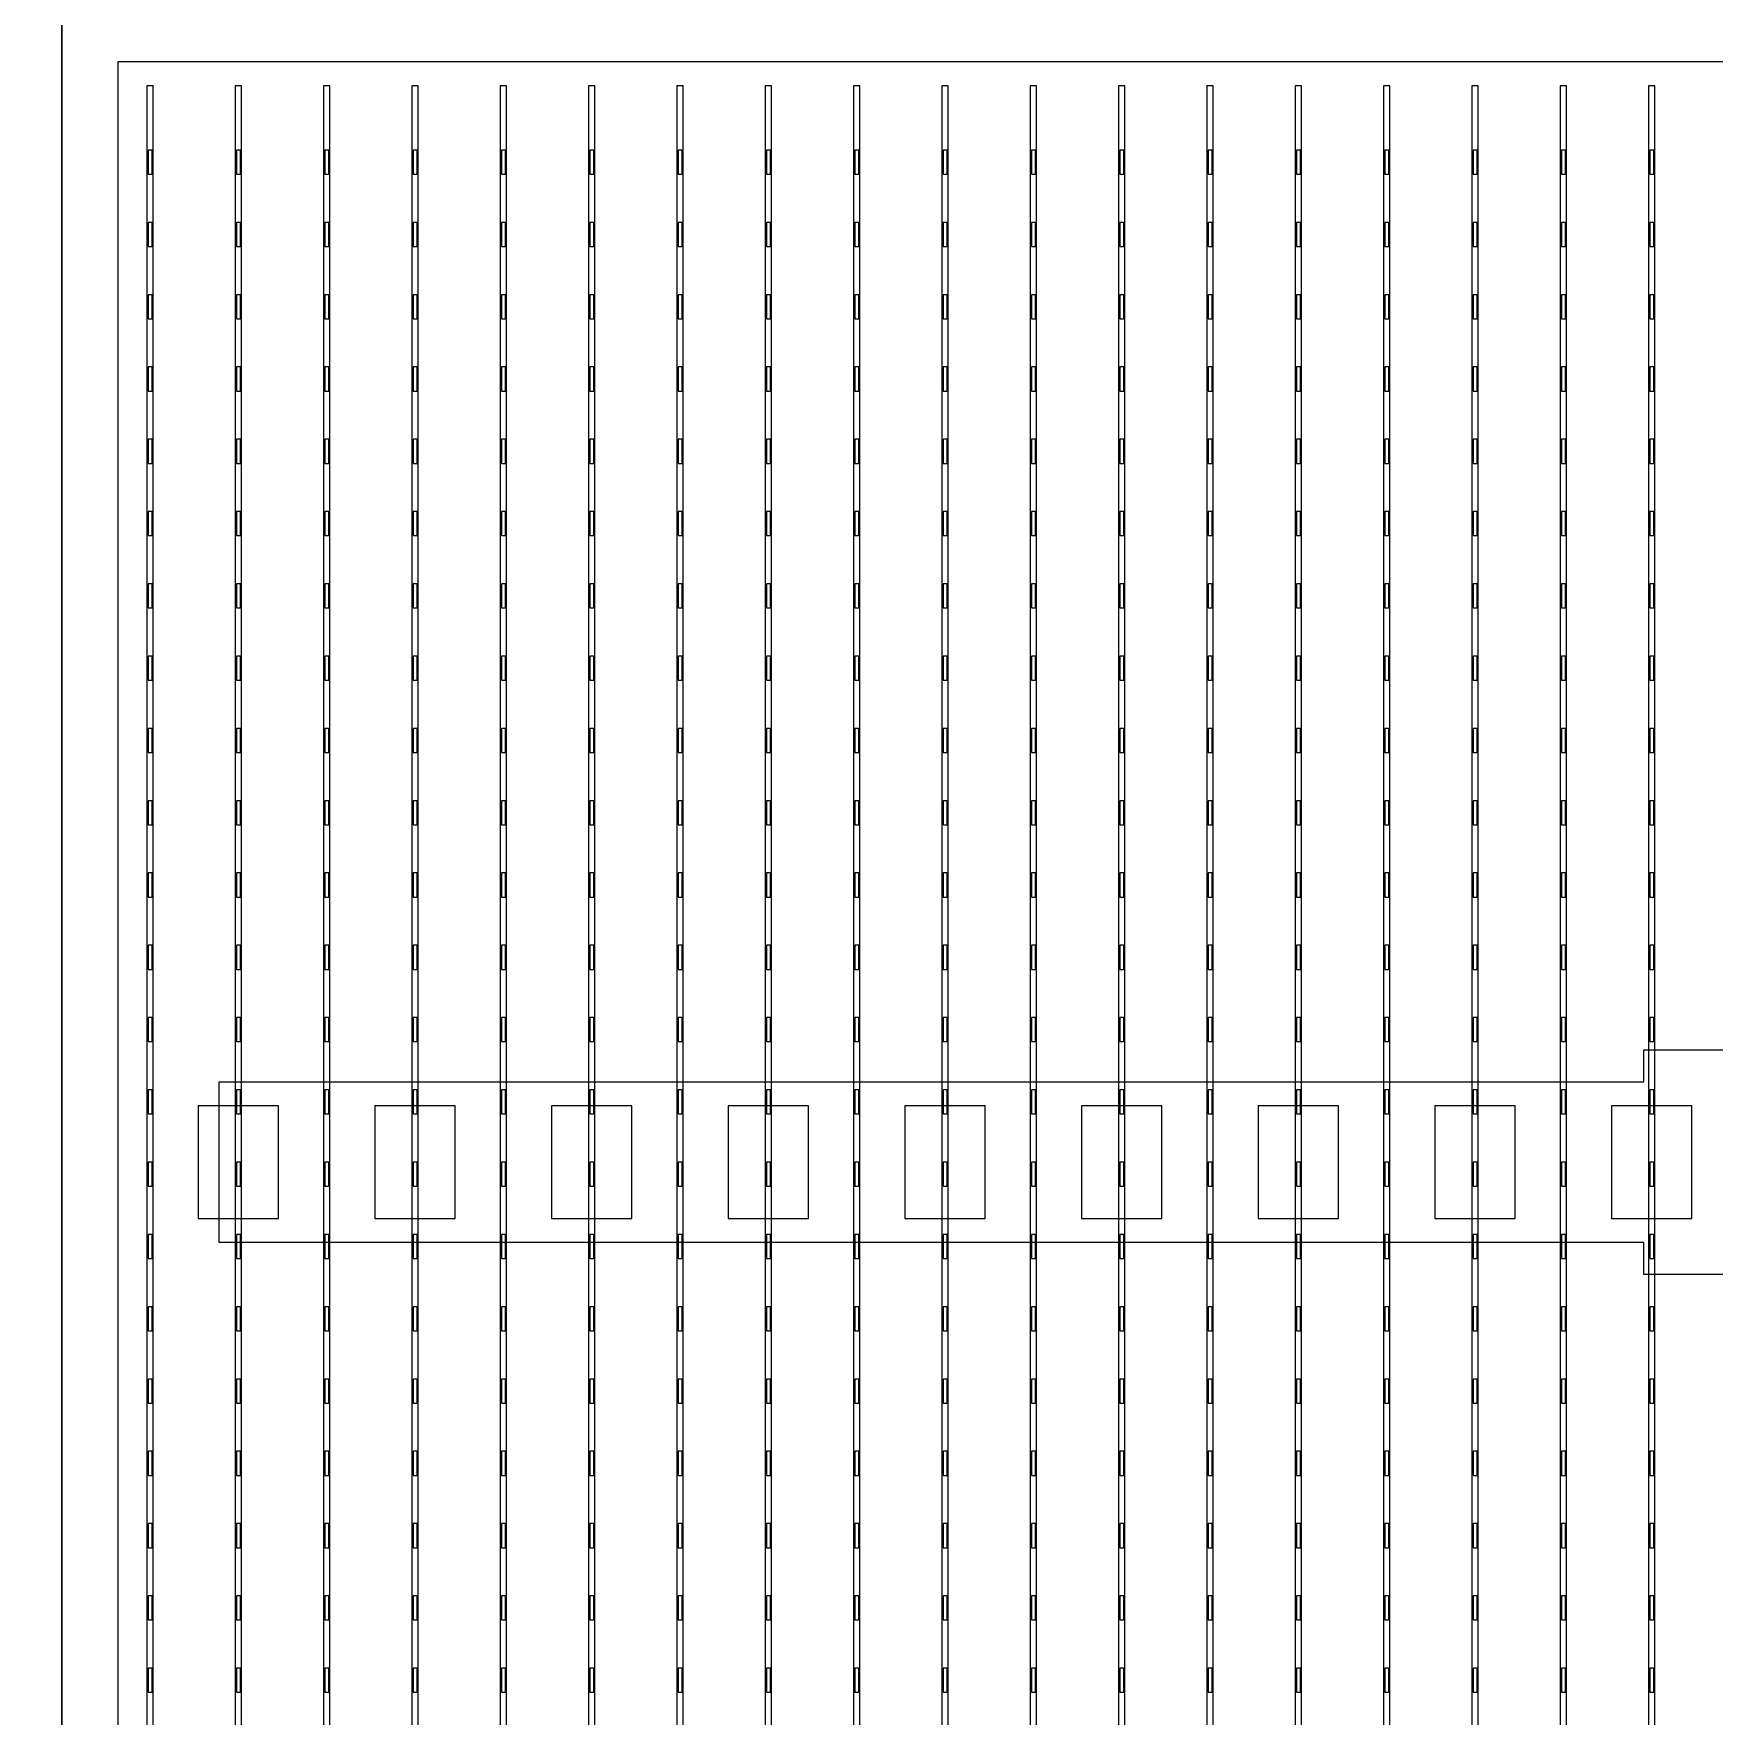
# Model space of a CAD drawing. Header units: millimetres. Extents: x -18 to 142, y -7 to 153.
# Drawn here: x 20.2 to 30.66, y 93.35 to 103.83 of the extents above; entities that cross this region are included whole.
import ezdxf

# ---------------------------------------------------------------- set-up
doc = ezdxf.new("R2010")
doc.units = ezdxf.units.MM
for name, color, linetype in [('BUSBARS', 3, 'Continuous'), ('CELLS', 5, 'Continuous'), ('CONTACT_PADS', 2, 'Continuous'), ('DICING', 4, 'Continuous'), ('FINGERS', 1, 'Continuous'), ('INSULATION', 2, 'Continuous')]:
    doc.layers.add(name, color=color, linetype=linetype)

msp = doc.modelspace()

# ---------------------------------------------------------------- linework, layer by layer
at = {"layer": 'BUSBARS'}
msp.add_lwpolyline([(40.29, 97.3), (40.29, 96.3), (31.42, 96.3), (31.42, 96.1), (30.22, 96.1), (30.22, 96.3), (21.35, 96.3), (21.35, 97.3), (30.22, 97.3), (30.22, 97.5), (31.42, 97.5), (31.42, 97.3), (40.29, 97.3)], close=True, dxfattribs=at)
at = {"layer": 'CELLS'}
for points in [[(20.37, 83.1), (20.37, 104), (-0.53, 104), (-0.53, 83.1), (20.37, 83.1)], [(41.27, 83.1), (41.27, 104), (20.37, 104), (20.37, 83.1), (41.27, 83.1)]]:
    msp.add_lwpolyline(points, close=True, dxfattribs=at)
at = {"layer": 'CONTACT_PADS'}
for points in [[(20.933, 102.95), (20.933, 103.1), (20.908, 103.1), (20.908, 102.95), (20.933, 102.95)], [(21.483, 102.95), (21.483, 103.1), (21.458, 103.1), (21.458, 102.95), (21.483, 102.95)], [(22.033, 102.95), (22.033, 103.1), (22.008, 103.1), (22.008, 102.95), (22.033, 102.95)], [(22.583, 102.95), (22.583, 103.1), (22.558, 103.1), (22.558, 102.95), (22.583, 102.95)], [(23.133, 102.95), (23.133, 103.1), (23.108, 103.1), (23.108, 102.95), (23.133, 102.95)], [(23.683, 102.95), (23.683, 103.1), (23.658, 103.1), (23.658, 102.95), (23.683, 102.95)], [(24.233, 102.95), (24.233, 103.1), (24.208, 103.1), (24.208, 102.95), (24.233, 102.95)], [(24.783, 102.95), (24.783, 103.1), (24.758, 103.1), (24.758, 102.95), (24.783, 102.95)], [(25.333, 102.95), (25.333, 103.1), (25.308, 103.1), (25.308, 102.95), (25.333, 102.95)], [(25.883, 102.95), (25.883, 103.1), (25.858, 103.1), (25.858, 102.95), (25.883, 102.95)], [(26.433, 102.95), (26.433, 103.1), (26.408, 103.1), (26.408, 102.95), (26.433, 102.95)], [(26.983, 102.95), (26.983, 103.1), (26.958, 103.1), (26.958, 102.95), (26.983, 102.95)], [(27.533, 102.95), (27.533, 103.1), (27.508, 103.1), (27.508, 102.95), (27.533, 102.95)], [(28.083, 102.95), (28.083, 103.1), (28.058, 103.1), (28.058, 102.95), (28.083, 102.95)], [(28.633, 102.95), (28.633, 103.1), (28.608, 103.1), (28.608, 102.95), (28.633, 102.95)], [(29.183, 102.95), (29.183, 103.1), (29.158, 103.1), (29.158, 102.95), (29.183, 102.95)], [(29.733, 102.95), (29.733, 103.1), (29.708, 103.1), (29.708, 102.95), (29.733, 102.95)], [(30.283, 102.95), (30.283, 103.1), (30.258, 103.1), (30.258, 102.95), (30.283, 102.95)], [(20.933, 102.5), (20.933, 102.65), (20.908, 102.65), (20.908, 102.5), (20.933, 102.5)], [(21.483, 102.5), (21.483, 102.65), (21.458, 102.65), (21.458, 102.5), (21.483, 102.5)], [(22.033, 102.5), (22.033, 102.65), (22.008, 102.65), (22.008, 102.5), (22.033, 102.5)], [(22.583, 102.5), (22.583, 102.65), (22.558, 102.65), (22.558, 102.5), (22.583, 102.5)], [(23.133, 102.5), (23.133, 102.65), (23.108, 102.65), (23.108, 102.5), (23.133, 102.5)], [(23.683, 102.5), (23.683, 102.65), (23.658, 102.65), (23.658, 102.5), (23.683, 102.5)], [(24.233, 102.5), (24.233, 102.65), (24.208, 102.65), (24.208, 102.5), (24.233, 102.5)], [(24.783, 102.5), (24.783, 102.65), (24.758, 102.65), (24.758, 102.5), (24.783, 102.5)], [(25.333, 102.5), (25.333, 102.65), (25.308, 102.65), (25.308, 102.5), (25.333, 102.5)], [(25.883, 102.5), (25.883, 102.65), (25.858, 102.65), (25.858, 102.5), (25.883, 102.5)], [(26.433, 102.5), (26.433, 102.65), (26.408, 102.65), (26.408, 102.5), (26.433, 102.5)], [(26.983, 102.5), (26.983, 102.65), (26.958, 102.65), (26.958, 102.5), (26.983, 102.5)], [(27.533, 102.5), (27.533, 102.65), (27.508, 102.65), (27.508, 102.5), (27.533, 102.5)], [(28.083, 102.5), (28.083, 102.65), (28.058, 102.65), (28.058, 102.5), (28.083, 102.5)], [(28.633, 102.5), (28.633, 102.65), (28.608, 102.65), (28.608, 102.5), (28.633, 102.5)], [(29.183, 102.5), (29.183, 102.65), (29.158, 102.65), (29.158, 102.5), (29.183, 102.5)], [(29.733, 102.5), (29.733, 102.65), (29.708, 102.65), (29.708, 102.5), (29.733, 102.5)], [(30.283, 102.5), (30.283, 102.65), (30.258, 102.65), (30.258, 102.5), (30.283, 102.5)], [(20.933, 102.05), (20.933, 102.2), (20.908, 102.2), (20.908, 102.05), (20.933, 102.05)], [(21.483, 102.05), (21.483, 102.2), (21.458, 102.2), (21.458, 102.05), (21.483, 102.05)], [(22.033, 102.05), (22.033, 102.2), (22.008, 102.2), (22.008, 102.05), (22.033, 102.05)], [(22.583, 102.05), (22.583, 102.2), (22.558, 102.2), (22.558, 102.05), (22.583, 102.05)], [(23.133, 102.05), (23.133, 102.2), (23.108, 102.2), (23.108, 102.05), (23.133, 102.05)], [(23.683, 102.05), (23.683, 102.2), (23.658, 102.2), (23.658, 102.05), (23.683, 102.05)], [(24.233, 102.05), (24.233, 102.2), (24.208, 102.2), (24.208, 102.05), (24.233, 102.05)], [(24.783, 102.05), (24.783, 102.2), (24.758, 102.2), (24.758, 102.05), (24.783, 102.05)], [(25.333, 102.05), (25.333, 102.2), (25.308, 102.2), (25.308, 102.05), (25.333, 102.05)], [(25.883, 102.05), (25.883, 102.2), (25.858, 102.2), (25.858, 102.05), (25.883, 102.05)], [(26.433, 102.05), (26.433, 102.2), (26.408, 102.2), (26.408, 102.05), (26.433, 102.05)], [(26.983, 102.05), (26.983, 102.2), (26.958, 102.2), (26.958, 102.05), (26.983, 102.05)], [(27.533, 102.05), (27.533, 102.2), (27.508, 102.2), (27.508, 102.05), (27.533, 102.05)], [(28.083, 102.05), (28.083, 102.2), (28.058, 102.2), (28.058, 102.05), (28.083, 102.05)], [(28.633, 102.05), (28.633, 102.2), (28.608, 102.2), (28.608, 102.05), (28.633, 102.05)], [(29.183, 102.05), (29.183, 102.2), (29.158, 102.2), (29.158, 102.05), (29.183, 102.05)], [(29.733, 102.05), (29.733, 102.2), (29.708, 102.2), (29.708, 102.05), (29.733, 102.05)], [(30.283, 102.05), (30.283, 102.2), (30.258, 102.2), (30.258, 102.05), (30.283, 102.05)], [(20.933, 101.6), (20.933, 101.75), (20.908, 101.75), (20.908, 101.6), (20.933, 101.6)], [(21.483, 101.6), (21.483, 101.75), (21.458, 101.75), (21.458, 101.6), (21.483, 101.6)], [(22.033, 101.6), (22.033, 101.75), (22.008, 101.75), (22.008, 101.6), (22.033, 101.6)], [(22.583, 101.6), (22.583, 101.75), (22.558, 101.75), (22.558, 101.6), (22.583, 101.6)], [(23.133, 101.6), (23.133, 101.75), (23.108, 101.75), (23.108, 101.6), (23.133, 101.6)], [(23.683, 101.6), (23.683, 101.75), (23.658, 101.75), (23.658, 101.6), (23.683, 101.6)], [(24.233, 101.6), (24.233, 101.75), (24.208, 101.75), (24.208, 101.6), (24.233, 101.6)], [(24.783, 101.6), (24.783, 101.75), (24.758, 101.75), (24.758, 101.6), (24.783, 101.6)], [(25.333, 101.6), (25.333, 101.75), (25.308, 101.75), (25.308, 101.6), (25.333, 101.6)], [(25.883, 101.6), (25.883, 101.75), (25.858, 101.75), (25.858, 101.6), (25.883, 101.6)], [(26.433, 101.6), (26.433, 101.75), (26.408, 101.75), (26.408, 101.6), (26.433, 101.6)], [(26.983, 101.6), (26.983, 101.75), (26.958, 101.75), (26.958, 101.6), (26.983, 101.6)], [(27.533, 101.6), (27.533, 101.75), (27.508, 101.75), (27.508, 101.6), (27.533, 101.6)], [(28.083, 101.6), (28.083, 101.75), (28.058, 101.75), (28.058, 101.6), (28.083, 101.6)], [(28.633, 101.6), (28.633, 101.75), (28.608, 101.75), (28.608, 101.6), (28.633, 101.6)], [(29.183, 101.6), (29.183, 101.75), (29.158, 101.75), (29.158, 101.6), (29.183, 101.6)], [(29.733, 101.6), (29.733, 101.75), (29.708, 101.75), (29.708, 101.6), (29.733, 101.6)], [(30.283, 101.6), (30.283, 101.75), (30.258, 101.75), (30.258, 101.6), (30.283, 101.6)], [(20.933, 101.15), (20.933, 101.3), (20.908, 101.3), (20.908, 101.15), (20.933, 101.15)], [(21.483, 101.15), (21.483, 101.3), (21.458, 101.3), (21.458, 101.15), (21.483, 101.15)], [(22.033, 101.15), (22.033, 101.3), (22.008, 101.3), (22.008, 101.15), (22.033, 101.15)], [(22.583, 101.15), (22.583, 101.3), (22.558, 101.3), (22.558, 101.15), (22.583, 101.15)], [(23.133, 101.15), (23.133, 101.3), (23.108, 101.3), (23.108, 101.15), (23.133, 101.15)], [(23.683, 101.15), (23.683, 101.3), (23.658, 101.3), (23.658, 101.15), (23.683, 101.15)], [(24.233, 101.15), (24.233, 101.3), (24.208, 101.3), (24.208, 101.15), (24.233, 101.15)], [(24.783, 101.15), (24.783, 101.3), (24.758, 101.3), (24.758, 101.15), (24.783, 101.15)], [(25.333, 101.15), (25.333, 101.3), (25.308, 101.3), (25.308, 101.15), (25.333, 101.15)], [(25.883, 101.15), (25.883, 101.3), (25.858, 101.3), (25.858, 101.15), (25.883, 101.15)], [(26.433, 101.15), (26.433, 101.3), (26.408, 101.3), (26.408, 101.15), (26.433, 101.15)], [(26.983, 101.15), (26.983, 101.3), (26.958, 101.3), (26.958, 101.15), (26.983, 101.15)], [(27.533, 101.15), (27.533, 101.3), (27.508, 101.3), (27.508, 101.15), (27.533, 101.15)], [(28.083, 101.15), (28.083, 101.3), (28.058, 101.3), (28.058, 101.15), (28.083, 101.15)], [(28.633, 101.15), (28.633, 101.3), (28.608, 101.3), (28.608, 101.15), (28.633, 101.15)], [(29.183, 101.15), (29.183, 101.3), (29.158, 101.3), (29.158, 101.15), (29.183, 101.15)], [(29.733, 101.15), (29.733, 101.3), (29.708, 101.3), (29.708, 101.15), (29.733, 101.15)], [(30.283, 101.15), (30.283, 101.3), (30.258, 101.3), (30.258, 101.15), (30.283, 101.15)], [(20.933, 100.7), (20.933, 100.85), (20.908, 100.85), (20.908, 100.7), (20.933, 100.7)], [(21.483, 100.7), (21.483, 100.85), (21.458, 100.85), (21.458, 100.7), (21.483, 100.7)], [(22.033, 100.7), (22.033, 100.85), (22.008, 100.85), (22.008, 100.7), (22.033, 100.7)], [(22.583, 100.7), (22.583, 100.85), (22.558, 100.85), (22.558, 100.7), (22.583, 100.7)], [(23.133, 100.7), (23.133, 100.85), (23.108, 100.85), (23.108, 100.7), (23.133, 100.7)], [(23.683, 100.7), (23.683, 100.85), (23.658, 100.85), (23.658, 100.7), (23.683, 100.7)], [(24.233, 100.7), (24.233, 100.85), (24.208, 100.85), (24.208, 100.7), (24.233, 100.7)], [(24.783, 100.7), (24.783, 100.85), (24.758, 100.85), (24.758, 100.7), (24.783, 100.7)], [(25.333, 100.7), (25.333, 100.85), (25.308, 100.85), (25.308, 100.7), (25.333, 100.7)], [(25.883, 100.7), (25.883, 100.85), (25.858, 100.85), (25.858, 100.7), (25.883, 100.7)], [(26.433, 100.7), (26.433, 100.85), (26.408, 100.85), (26.408, 100.7), (26.433, 100.7)], [(26.983, 100.7), (26.983, 100.85), (26.958, 100.85), (26.958, 100.7), (26.983, 100.7)], [(27.533, 100.7), (27.533, 100.85), (27.508, 100.85), (27.508, 100.7), (27.533, 100.7)], [(28.083, 100.7), (28.083, 100.85), (28.058, 100.85), (28.058, 100.7), (28.083, 100.7)], [(28.633, 100.7), (28.633, 100.85), (28.608, 100.85), (28.608, 100.7), (28.633, 100.7)], [(29.183, 100.7), (29.183, 100.85), (29.158, 100.85), (29.158, 100.7), (29.183, 100.7)], [(29.733, 100.7), (29.733, 100.85), (29.708, 100.85), (29.708, 100.7), (29.733, 100.7)], [(30.283, 100.7), (30.283, 100.85), (30.258, 100.85), (30.258, 100.7), (30.283, 100.7)], [(20.933, 100.25), (20.933, 100.4), (20.908, 100.4), (20.908, 100.25), (20.933, 100.25)], [(21.483, 100.25), (21.483, 100.4), (21.458, 100.4), (21.458, 100.25), (21.483, 100.25)], [(22.033, 100.25), (22.033, 100.4), (22.008, 100.4), (22.008, 100.25), (22.033, 100.25)], [(22.583, 100.25), (22.583, 100.4), (22.558, 100.4), (22.558, 100.25), (22.583, 100.25)], [(23.133, 100.25), (23.133, 100.4), (23.108, 100.4), (23.108, 100.25), (23.133, 100.25)], [(23.683, 100.25), (23.683, 100.4), (23.658, 100.4), (23.658, 100.25), (23.683, 100.25)], [(24.233, 100.25), (24.233, 100.4), (24.208, 100.4), (24.208, 100.25), (24.233, 100.25)], [(24.783, 100.25), (24.783, 100.4), (24.758, 100.4), (24.758, 100.25), (24.783, 100.25)], [(25.333, 100.25), (25.333, 100.4), (25.308, 100.4), (25.308, 100.25), (25.333, 100.25)], [(25.883, 100.25), (25.883, 100.4), (25.858, 100.4), (25.858, 100.25), (25.883, 100.25)], [(26.433, 100.25), (26.433, 100.4), (26.408, 100.4), (26.408, 100.25), (26.433, 100.25)], [(26.983, 100.25), (26.983, 100.4), (26.958, 100.4), (26.958, 100.25), (26.983, 100.25)], [(27.533, 100.25), (27.533, 100.4), (27.508, 100.4), (27.508, 100.25), (27.533, 100.25)], [(28.083, 100.25), (28.083, 100.4), (28.058, 100.4), (28.058, 100.25), (28.083, 100.25)], [(28.633, 100.25), (28.633, 100.4), (28.608, 100.4), (28.608, 100.25), (28.633, 100.25)], [(29.183, 100.25), (29.183, 100.4), (29.158, 100.4), (29.158, 100.25), (29.183, 100.25)], [(29.733, 100.25), (29.733, 100.4), (29.708, 100.4), (29.708, 100.25), (29.733, 100.25)], [(30.283, 100.25), (30.283, 100.4), (30.258, 100.4), (30.258, 100.25), (30.283, 100.25)], [(20.933, 99.8), (20.933, 99.95), (20.908, 99.95), (20.908, 99.8), (20.933, 99.8)], [(21.483, 99.8), (21.483, 99.95), (21.458, 99.95), (21.458, 99.8), (21.483, 99.8)], [(22.033, 99.8), (22.033, 99.95), (22.008, 99.95), (22.008, 99.8), (22.033, 99.8)], [(22.583, 99.8), (22.583, 99.95), (22.558, 99.95), (22.558, 99.8), (22.583, 99.8)], [(23.133, 99.8), (23.133, 99.95), (23.108, 99.95), (23.108, 99.8), (23.133, 99.8)], [(23.683, 99.8), (23.683, 99.95), (23.658, 99.95), (23.658, 99.8), (23.683, 99.8)], [(24.233, 99.8), (24.233, 99.95), (24.208, 99.95), (24.208, 99.8), (24.233, 99.8)], [(24.783, 99.8), (24.783, 99.95), (24.758, 99.95), (24.758, 99.8), (24.783, 99.8)], [(25.333, 99.8), (25.333, 99.95), (25.308, 99.95), (25.308, 99.8), (25.333, 99.8)], [(25.883, 99.8), (25.883, 99.95), (25.858, 99.95), (25.858, 99.8), (25.883, 99.8)], [(26.433, 99.8), (26.433, 99.95), (26.408, 99.95), (26.408, 99.8), (26.433, 99.8)], [(26.983, 99.8), (26.983, 99.95), (26.958, 99.95), (26.958, 99.8), (26.983, 99.8)], [(27.533, 99.8), (27.533, 99.95), (27.508, 99.95), (27.508, 99.8), (27.533, 99.8)], [(28.083, 99.8), (28.083, 99.95), (28.058, 99.95), (28.058, 99.8), (28.083, 99.8)], [(28.633, 99.8), (28.633, 99.95), (28.608, 99.95), (28.608, 99.8), (28.633, 99.8)], [(29.183, 99.8), (29.183, 99.95), (29.158, 99.95), (29.158, 99.8), (29.183, 99.8)], [(29.733, 99.8), (29.733, 99.95), (29.708, 99.95), (29.708, 99.8), (29.733, 99.8)], [(30.283, 99.8), (30.283, 99.95), (30.258, 99.95), (30.258, 99.8), (30.283, 99.8)], [(20.933, 99.35), (20.933, 99.5), (20.908, 99.5), (20.908, 99.35), (20.933, 99.35)], [(21.483, 99.35), (21.483, 99.5), (21.458, 99.5), (21.458, 99.35), (21.483, 99.35)], [(22.033, 99.35), (22.033, 99.5), (22.008, 99.5), (22.008, 99.35), (22.033, 99.35)], [(22.583, 99.35), (22.583, 99.5), (22.558, 99.5), (22.558, 99.35), (22.583, 99.35)], [(23.133, 99.35), (23.133, 99.5), (23.108, 99.5), (23.108, 99.35), (23.133, 99.35)], [(23.683, 99.35), (23.683, 99.5), (23.658, 99.5), (23.658, 99.35), (23.683, 99.35)], [(24.233, 99.35), (24.233, 99.5), (24.208, 99.5), (24.208, 99.35), (24.233, 99.35)], [(24.783, 99.35), (24.783, 99.5), (24.758, 99.5), (24.758, 99.35), (24.783, 99.35)], [(25.333, 99.35), (25.333, 99.5), (25.308, 99.5), (25.308, 99.35), (25.333, 99.35)], [(25.883, 99.35), (25.883, 99.5), (25.858, 99.5), (25.858, 99.35), (25.883, 99.35)], [(26.433, 99.35), (26.433, 99.5), (26.408, 99.5), (26.408, 99.35), (26.433, 99.35)], [(26.983, 99.35), (26.983, 99.5), (26.958, 99.5), (26.958, 99.35), (26.983, 99.35)], [(27.533, 99.35), (27.533, 99.5), (27.508, 99.5), (27.508, 99.35), (27.533, 99.35)], [(28.083, 99.35), (28.083, 99.5), (28.058, 99.5), (28.058, 99.35), (28.083, 99.35)], [(28.633, 99.35), (28.633, 99.5), (28.608, 99.5), (28.608, 99.35), (28.633, 99.35)], [(29.183, 99.35), (29.183, 99.5), (29.158, 99.5), (29.158, 99.35), (29.183, 99.35)], [(29.733, 99.35), (29.733, 99.5), (29.708, 99.5), (29.708, 99.35), (29.733, 99.35)], [(30.283, 99.35), (30.283, 99.5), (30.258, 99.5), (30.258, 99.35), (30.283, 99.35)], [(20.933, 98.9), (20.933, 99.05), (20.908, 99.05), (20.908, 98.9), (20.933, 98.9)], [(21.483, 98.9), (21.483, 99.05), (21.458, 99.05), (21.458, 98.9), (21.483, 98.9)], [(22.033, 98.9), (22.033, 99.05), (22.008, 99.05), (22.008, 98.9), (22.033, 98.9)], [(22.583, 98.9), (22.583, 99.05), (22.558, 99.05), (22.558, 98.9), (22.583, 98.9)], [(23.133, 98.9), (23.133, 99.05), (23.108, 99.05), (23.108, 98.9), (23.133, 98.9)], [(23.683, 98.9), (23.683, 99.05), (23.658, 99.05), (23.658, 98.9), (23.683, 98.9)], [(24.233, 98.9), (24.233, 99.05), (24.208, 99.05), (24.208, 98.9), (24.233, 98.9)], [(24.783, 98.9), (24.783, 99.05), (24.758, 99.05), (24.758, 98.9), (24.783, 98.9)], [(25.333, 98.9), (25.333, 99.05), (25.308, 99.05), (25.308, 98.9), (25.333, 98.9)], [(25.883, 98.9), (25.883, 99.05), (25.858, 99.05), (25.858, 98.9), (25.883, 98.9)], [(26.433, 98.9), (26.433, 99.05), (26.408, 99.05), (26.408, 98.9), (26.433, 98.9)], [(26.983, 98.9), (26.983, 99.05), (26.958, 99.05), (26.958, 98.9), (26.983, 98.9)], [(27.533, 98.9), (27.533, 99.05), (27.508, 99.05), (27.508, 98.9), (27.533, 98.9)], [(28.083, 98.9), (28.083, 99.05), (28.058, 99.05), (28.058, 98.9), (28.083, 98.9)], [(28.633, 98.9), (28.633, 99.05), (28.608, 99.05), (28.608, 98.9), (28.633, 98.9)], [(29.183, 98.9), (29.183, 99.05), (29.158, 99.05), (29.158, 98.9), (29.183, 98.9)], [(29.733, 98.9), (29.733, 99.05), (29.708, 99.05), (29.708, 98.9), (29.733, 98.9)], [(30.283, 98.9), (30.283, 99.05), (30.258, 99.05), (30.258, 98.9), (30.283, 98.9)], [(20.933, 98.45), (20.933, 98.6), (20.908, 98.6), (20.908, 98.45), (20.933, 98.45)], [(21.483, 98.45), (21.483, 98.6), (21.458, 98.6), (21.458, 98.45), (21.483, 98.45)], [(22.033, 98.45), (22.033, 98.6), (22.008, 98.6), (22.008, 98.45), (22.033, 98.45)], [(22.583, 98.45), (22.583, 98.6), (22.558, 98.6), (22.558, 98.45), (22.583, 98.45)], [(23.133, 98.45), (23.133, 98.6), (23.108, 98.6), (23.108, 98.45), (23.133, 98.45)], [(23.683, 98.45), (23.683, 98.6), (23.658, 98.6), (23.658, 98.45), (23.683, 98.45)], [(24.233, 98.45), (24.233, 98.6), (24.208, 98.6), (24.208, 98.45), (24.233, 98.45)], [(24.783, 98.45), (24.783, 98.6), (24.758, 98.6), (24.758, 98.45), (24.783, 98.45)], [(25.333, 98.45), (25.333, 98.6), (25.308, 98.6), (25.308, 98.45), (25.333, 98.45)], [(25.883, 98.45), (25.883, 98.6), (25.858, 98.6), (25.858, 98.45), (25.883, 98.45)], [(26.433, 98.45), (26.433, 98.6), (26.408, 98.6), (26.408, 98.45), (26.433, 98.45)], [(26.983, 98.45), (26.983, 98.6), (26.958, 98.6), (26.958, 98.45), (26.983, 98.45)], [(27.533, 98.45), (27.533, 98.6), (27.508, 98.6), (27.508, 98.45), (27.533, 98.45)], [(28.083, 98.45), (28.083, 98.6), (28.058, 98.6), (28.058, 98.45), (28.083, 98.45)], [(28.633, 98.45), (28.633, 98.6), (28.608, 98.6), (28.608, 98.45), (28.633, 98.45)], [(29.183, 98.45), (29.183, 98.6), (29.158, 98.6), (29.158, 98.45), (29.183, 98.45)], [(29.733, 98.45), (29.733, 98.6), (29.708, 98.6), (29.708, 98.45), (29.733, 98.45)], [(30.283, 98.45), (30.283, 98.6), (30.258, 98.6), (30.258, 98.45), (30.283, 98.45)], [(20.933, 98), (20.933, 98.15), (20.908, 98.15), (20.908, 98), (20.933, 98)], [(21.483, 98), (21.483, 98.15), (21.458, 98.15), (21.458, 98), (21.483, 98)], [(22.033, 98), (22.033, 98.15), (22.008, 98.15), (22.008, 98), (22.033, 98)], [(22.583, 98), (22.583, 98.15), (22.558, 98.15), (22.558, 98), (22.583, 98)], [(23.133, 98), (23.133, 98.15), (23.108, 98.15), (23.108, 98), (23.133, 98)], [(23.683, 98), (23.683, 98.15), (23.658, 98.15), (23.658, 98), (23.683, 98)], [(24.233, 98), (24.233, 98.15), (24.208, 98.15), (24.208, 98), (24.233, 98)], [(24.783, 98), (24.783, 98.15), (24.758, 98.15), (24.758, 98), (24.783, 98)], [(25.333, 98), (25.333, 98.15), (25.308, 98.15), (25.308, 98), (25.333, 98)], [(25.883, 98), (25.883, 98.15), (25.858, 98.15), (25.858, 98), (25.883, 98)], [(26.433, 98), (26.433, 98.15), (26.408, 98.15), (26.408, 98), (26.433, 98)], [(26.983, 98), (26.983, 98.15), (26.958, 98.15), (26.958, 98), (26.983, 98)], [(27.533, 98), (27.533, 98.15), (27.508, 98.15), (27.508, 98), (27.533, 98)], [(28.083, 98), (28.083, 98.15), (28.058, 98.15), (28.058, 98), (28.083, 98)], [(28.633, 98), (28.633, 98.15), (28.608, 98.15), (28.608, 98), (28.633, 98)], [(29.183, 98), (29.183, 98.15), (29.158, 98.15), (29.158, 98), (29.183, 98)], [(29.733, 98), (29.733, 98.15), (29.708, 98.15), (29.708, 98), (29.733, 98)], [(30.283, 98), (30.283, 98.15), (30.258, 98.15), (30.258, 98), (30.283, 98)], [(20.933, 97.55), (20.933, 97.7), (20.908, 97.7), (20.908, 97.55), (20.933, 97.55)], [(21.483, 97.55), (21.483, 97.7), (21.458, 97.7), (21.458, 97.55), (21.483, 97.55)], [(22.033, 97.55), (22.033, 97.7), (22.008, 97.7), (22.008, 97.55), (22.033, 97.55)], [(22.583, 97.55), (22.583, 97.7), (22.558, 97.7), (22.558, 97.55), (22.583, 97.55)], [(23.133, 97.55), (23.133, 97.7), (23.108, 97.7), (23.108, 97.55), (23.133, 97.55)], [(23.683, 97.55), (23.683, 97.7), (23.658, 97.7), (23.658, 97.55), (23.683, 97.55)], [(24.233, 97.55), (24.233, 97.7), (24.208, 97.7), (24.208, 97.55), (24.233, 97.55)], [(24.783, 97.55), (24.783, 97.7), (24.758, 97.7), (24.758, 97.55), (24.783, 97.55)], [(25.333, 97.55), (25.333, 97.7), (25.308, 97.7), (25.308, 97.55), (25.333, 97.55)], [(25.883, 97.55), (25.883, 97.7), (25.858, 97.7), (25.858, 97.55), (25.883, 97.55)], [(26.433, 97.55), (26.433, 97.7), (26.408, 97.7), (26.408, 97.55), (26.433, 97.55)], [(26.983, 97.55), (26.983, 97.7), (26.958, 97.7), (26.958, 97.55), (26.983, 97.55)], [(27.533, 97.55), (27.533, 97.7), (27.508, 97.7), (27.508, 97.55), (27.533, 97.55)], [(28.083, 97.55), (28.083, 97.7), (28.058, 97.7), (28.058, 97.55), (28.083, 97.55)], [(28.633, 97.55), (28.633, 97.7), (28.608, 97.7), (28.608, 97.55), (28.633, 97.55)], [(29.183, 97.55), (29.183, 97.7), (29.158, 97.7), (29.158, 97.55), (29.183, 97.55)], [(29.733, 97.55), (29.733, 97.7), (29.708, 97.7), (29.708, 97.55), (29.733, 97.55)], [(30.283, 97.55), (30.283, 97.7), (30.258, 97.7), (30.258, 97.55), (30.283, 97.55)], [(20.933, 97.1), (20.933, 97.25), (20.908, 97.25), (20.908, 97.1), (20.933, 97.1)], [(21.483, 97.1), (21.483, 97.25), (21.458, 97.25), (21.458, 97.1), (21.483, 97.1)], [(22.033, 97.1), (22.033, 97.25), (22.008, 97.25), (22.008, 97.1), (22.033, 97.1)], [(22.583, 97.1), (22.583, 97.25), (22.558, 97.25), (22.558, 97.1), (22.583, 97.1)], [(23.133, 97.1), (23.133, 97.25), (23.108, 97.25), (23.108, 97.1), (23.133, 97.1)], [(23.683, 97.1), (23.683, 97.25), (23.658, 97.25), (23.658, 97.1), (23.683, 97.1)], [(24.233, 97.1), (24.233, 97.25), (24.208, 97.25), (24.208, 97.1), (24.233, 97.1)], [(24.783, 97.1), (24.783, 97.25), (24.758, 97.25), (24.758, 97.1), (24.783, 97.1)], [(25.333, 97.1), (25.333, 97.25), (25.308, 97.25), (25.308, 97.1), (25.333, 97.1)], [(25.883, 97.1), (25.883, 97.25), (25.858, 97.25), (25.858, 97.1), (25.883, 97.1)], [(26.433, 97.1), (26.433, 97.25), (26.408, 97.25), (26.408, 97.1), (26.433, 97.1)], [(26.983, 97.1), (26.983, 97.25), (26.958, 97.25), (26.958, 97.1), (26.983, 97.1)], [(27.533, 97.1), (27.533, 97.25), (27.508, 97.25), (27.508, 97.1), (27.533, 97.1)], [(28.083, 97.1), (28.083, 97.25), (28.058, 97.25), (28.058, 97.1), (28.083, 97.1)], [(28.633, 97.1), (28.633, 97.25), (28.608, 97.25), (28.608, 97.1), (28.633, 97.1)], [(29.183, 97.1), (29.183, 97.25), (29.158, 97.25), (29.158, 97.1), (29.183, 97.1)], [(29.733, 97.1), (29.733, 97.25), (29.708, 97.25), (29.708, 97.1), (29.733, 97.1)], [(30.283, 97.1), (30.283, 97.25), (30.258, 97.25), (30.258, 97.1), (30.283, 97.1)], [(20.933, 96.65), (20.933, 96.8), (20.908, 96.8), (20.908, 96.65), (20.933, 96.65)], [(21.483, 96.65), (21.483, 96.8), (21.458, 96.8), (21.458, 96.65), (21.483, 96.65)], [(22.033, 96.65), (22.033, 96.8), (22.008, 96.8), (22.008, 96.65), (22.033, 96.65)], [(22.583, 96.65), (22.583, 96.8), (22.558, 96.8), (22.558, 96.65), (22.583, 96.65)], [(23.133, 96.65), (23.133, 96.8), (23.108, 96.8), (23.108, 96.65), (23.133, 96.65)], [(23.683, 96.65), (23.683, 96.8), (23.658, 96.8), (23.658, 96.65), (23.683, 96.65)], [(24.233, 96.65), (24.233, 96.8), (24.208, 96.8), (24.208, 96.65), (24.233, 96.65)], [(24.783, 96.65), (24.783, 96.8), (24.758, 96.8), (24.758, 96.65), (24.783, 96.65)], [(25.333, 96.65), (25.333, 96.8), (25.308, 96.8), (25.308, 96.65), (25.333, 96.65)], [(25.883, 96.65), (25.883, 96.8), (25.858, 96.8), (25.858, 96.65), (25.883, 96.65)], [(26.433, 96.65), (26.433, 96.8), (26.408, 96.8), (26.408, 96.65), (26.433, 96.65)], [(26.983, 96.65), (26.983, 96.8), (26.958, 96.8), (26.958, 96.65), (26.983, 96.65)], [(27.533, 96.65), (27.533, 96.8), (27.508, 96.8), (27.508, 96.65), (27.533, 96.65)], [(28.083, 96.65), (28.083, 96.8), (28.058, 96.8), (28.058, 96.65), (28.083, 96.65)], [(28.633, 96.65), (28.633, 96.8), (28.608, 96.8), (28.608, 96.65), (28.633, 96.65)], [(29.183, 96.65), (29.183, 96.8), (29.158, 96.8), (29.158, 96.65), (29.183, 96.65)], [(29.733, 96.65), (29.733, 96.8), (29.708, 96.8), (29.708, 96.65), (29.733, 96.65)], [(30.283, 96.65), (30.283, 96.8), (30.258, 96.8), (30.258, 96.65), (30.283, 96.65)], [(20.933, 96.2), (20.933, 96.35), (20.908, 96.35), (20.908, 96.2), (20.933, 96.2)], [(21.483, 96.2), (21.483, 96.35), (21.458, 96.35), (21.458, 96.2), (21.483, 96.2)], [(22.033, 96.2), (22.033, 96.35), (22.008, 96.35), (22.008, 96.2), (22.033, 96.2)], [(22.583, 96.2), (22.583, 96.35), (22.558, 96.35), (22.558, 96.2), (22.583, 96.2)], [(23.133, 96.2), (23.133, 96.35), (23.108, 96.35), (23.108, 96.2), (23.133, 96.2)], [(23.683, 96.2), (23.683, 96.35), (23.658, 96.35), (23.658, 96.2), (23.683, 96.2)], [(24.233, 96.2), (24.233, 96.35), (24.208, 96.35), (24.208, 96.2), (24.233, 96.2)], [(24.783, 96.2), (24.783, 96.35), (24.758, 96.35), (24.758, 96.2), (24.783, 96.2)], [(25.333, 96.2), (25.333, 96.35), (25.308, 96.35), (25.308, 96.2), (25.333, 96.2)], [(25.883, 96.2), (25.883, 96.35), (25.858, 96.35), (25.858, 96.2), (25.883, 96.2)], [(26.433, 96.2), (26.433, 96.35), (26.408, 96.35), (26.408, 96.2), (26.433, 96.2)], [(26.983, 96.2), (26.983, 96.35), (26.958, 96.35), (26.958, 96.2), (26.983, 96.2)], [(27.533, 96.2), (27.533, 96.35), (27.508, 96.35), (27.508, 96.2), (27.533, 96.2)], [(28.083, 96.2), (28.083, 96.35), (28.058, 96.35), (28.058, 96.2), (28.083, 96.2)], [(28.633, 96.2), (28.633, 96.35), (28.608, 96.35), (28.608, 96.2), (28.633, 96.2)], [(29.183, 96.2), (29.183, 96.35), (29.158, 96.35), (29.158, 96.2), (29.183, 96.2)], [(29.733, 96.2), (29.733, 96.35), (29.708, 96.35), (29.708, 96.2), (29.733, 96.2)], [(30.283, 96.2), (30.283, 96.35), (30.258, 96.35), (30.258, 96.2), (30.283, 96.2)], [(20.933, 95.75), (20.933, 95.9), (20.908, 95.9), (20.908, 95.75), (20.933, 95.75)], [(21.483, 95.75), (21.483, 95.9), (21.458, 95.9), (21.458, 95.75), (21.483, 95.75)], [(22.033, 95.75), (22.033, 95.9), (22.008, 95.9), (22.008, 95.75), (22.033, 95.75)], [(22.583, 95.75), (22.583, 95.9), (22.558, 95.9), (22.558, 95.75), (22.583, 95.75)], [(23.133, 95.75), (23.133, 95.9), (23.108, 95.9), (23.108, 95.75), (23.133, 95.75)], [(23.683, 95.75), (23.683, 95.9), (23.658, 95.9), (23.658, 95.75), (23.683, 95.75)], [(24.233, 95.75), (24.233, 95.9), (24.208, 95.9), (24.208, 95.75), (24.233, 95.75)], [(24.783, 95.75), (24.783, 95.9), (24.758, 95.9), (24.758, 95.75), (24.783, 95.75)], [(25.333, 95.75), (25.333, 95.9), (25.308, 95.9), (25.308, 95.75), (25.333, 95.75)], [(25.883, 95.75), (25.883, 95.9), (25.858, 95.9), (25.858, 95.75), (25.883, 95.75)], [(26.433, 95.75), (26.433, 95.9), (26.408, 95.9), (26.408, 95.75), (26.433, 95.75)], [(26.983, 95.75), (26.983, 95.9), (26.958, 95.9), (26.958, 95.75), (26.983, 95.75)], [(27.533, 95.75), (27.533, 95.9), (27.508, 95.9), (27.508, 95.75), (27.533, 95.75)], [(28.083, 95.75), (28.083, 95.9), (28.058, 95.9), (28.058, 95.75), (28.083, 95.75)], [(28.633, 95.75), (28.633, 95.9), (28.608, 95.9), (28.608, 95.75), (28.633, 95.75)], [(29.183, 95.75), (29.183, 95.9), (29.158, 95.9), (29.158, 95.75), (29.183, 95.75)], [(29.733, 95.75), (29.733, 95.9), (29.708, 95.9), (29.708, 95.75), (29.733, 95.75)], [(30.283, 95.75), (30.283, 95.9), (30.258, 95.9), (30.258, 95.75), (30.283, 95.75)], [(20.933, 95.3), (20.933, 95.45), (20.908, 95.45), (20.908, 95.3), (20.933, 95.3)], [(21.483, 95.3), (21.483, 95.45), (21.458, 95.45), (21.458, 95.3), (21.483, 95.3)], [(22.033, 95.3), (22.033, 95.45), (22.008, 95.45), (22.008, 95.3), (22.033, 95.3)], [(22.583, 95.3), (22.583, 95.45), (22.558, 95.45), (22.558, 95.3), (22.583, 95.3)], [(23.133, 95.3), (23.133, 95.45), (23.108, 95.45), (23.108, 95.3), (23.133, 95.3)], [(23.683, 95.3), (23.683, 95.45), (23.658, 95.45), (23.658, 95.3), (23.683, 95.3)], [(24.233, 95.3), (24.233, 95.45), (24.208, 95.45), (24.208, 95.3), (24.233, 95.3)], [(24.783, 95.3), (24.783, 95.45), (24.758, 95.45), (24.758, 95.3), (24.783, 95.3)], [(25.333, 95.3), (25.333, 95.45), (25.308, 95.45), (25.308, 95.3), (25.333, 95.3)], [(25.883, 95.3), (25.883, 95.45), (25.858, 95.45), (25.858, 95.3), (25.883, 95.3)], [(26.433, 95.3), (26.433, 95.45), (26.408, 95.45), (26.408, 95.3), (26.433, 95.3)], [(26.983, 95.3), (26.983, 95.45), (26.958, 95.45), (26.958, 95.3), (26.983, 95.3)], [(27.533, 95.3), (27.533, 95.45), (27.508, 95.45), (27.508, 95.3), (27.533, 95.3)], [(28.083, 95.3), (28.083, 95.45), (28.058, 95.45), (28.058, 95.3), (28.083, 95.3)], [(28.633, 95.3), (28.633, 95.45), (28.608, 95.45), (28.608, 95.3), (28.633, 95.3)], [(29.183, 95.3), (29.183, 95.45), (29.158, 95.45), (29.158, 95.3), (29.183, 95.3)], [(29.733, 95.3), (29.733, 95.45), (29.708, 95.45), (29.708, 95.3), (29.733, 95.3)], [(30.283, 95.3), (30.283, 95.45), (30.258, 95.45), (30.258, 95.3), (30.283, 95.3)], [(20.933, 94.85), (20.933, 95), (20.908, 95), (20.908, 94.85), (20.933, 94.85)], [(21.483, 94.85), (21.483, 95), (21.458, 95), (21.458, 94.85), (21.483, 94.85)], [(22.033, 94.85), (22.033, 95), (22.008, 95), (22.008, 94.85), (22.033, 94.85)], [(22.583, 94.85), (22.583, 95), (22.558, 95), (22.558, 94.85), (22.583, 94.85)], [(23.133, 94.85), (23.133, 95), (23.108, 95), (23.108, 94.85), (23.133, 94.85)], [(23.683, 94.85), (23.683, 95), (23.658, 95), (23.658, 94.85), (23.683, 94.85)], [(24.233, 94.85), (24.233, 95), (24.208, 95), (24.208, 94.85), (24.233, 94.85)], [(24.783, 94.85), (24.783, 95), (24.758, 95), (24.758, 94.85), (24.783, 94.85)], [(25.333, 94.85), (25.333, 95), (25.308, 95), (25.308, 94.85), (25.333, 94.85)], [(25.883, 94.85), (25.883, 95), (25.858, 95), (25.858, 94.85), (25.883, 94.85)], [(26.433, 94.85), (26.433, 95), (26.408, 95), (26.408, 94.85), (26.433, 94.85)], [(26.983, 94.85), (26.983, 95), (26.958, 95), (26.958, 94.85), (26.983, 94.85)], [(27.533, 94.85), (27.533, 95), (27.508, 95), (27.508, 94.85), (27.533, 94.85)], [(28.083, 94.85), (28.083, 95), (28.058, 95), (28.058, 94.85), (28.083, 94.85)], [(28.633, 94.85), (28.633, 95), (28.608, 95), (28.608, 94.85), (28.633, 94.85)], [(29.183, 94.85), (29.183, 95), (29.158, 95), (29.158, 94.85), (29.183, 94.85)], [(29.733, 94.85), (29.733, 95), (29.708, 95), (29.708, 94.85), (29.733, 94.85)], [(30.283, 94.85), (30.283, 95), (30.258, 95), (30.258, 94.85), (30.283, 94.85)], [(20.933, 94.4), (20.933, 94.55), (20.908, 94.55), (20.908, 94.4), (20.933, 94.4)], [(21.483, 94.4), (21.483, 94.55), (21.458, 94.55), (21.458, 94.4), (21.483, 94.4)], [(22.033, 94.4), (22.033, 94.55), (22.008, 94.55), (22.008, 94.4), (22.033, 94.4)], [(22.583, 94.4), (22.583, 94.55), (22.558, 94.55), (22.558, 94.4), (22.583, 94.4)], [(23.133, 94.4), (23.133, 94.55), (23.108, 94.55), (23.108, 94.4), (23.133, 94.4)], [(23.683, 94.4), (23.683, 94.55), (23.658, 94.55), (23.658, 94.4), (23.683, 94.4)], [(24.233, 94.4), (24.233, 94.55), (24.208, 94.55), (24.208, 94.4), (24.233, 94.4)], [(24.783, 94.4), (24.783, 94.55), (24.758, 94.55), (24.758, 94.4), (24.783, 94.4)], [(25.333, 94.4), (25.333, 94.55), (25.308, 94.55), (25.308, 94.4), (25.333, 94.4)], [(25.883, 94.4), (25.883, 94.55), (25.858, 94.55), (25.858, 94.4), (25.883, 94.4)], [(26.433, 94.4), (26.433, 94.55), (26.408, 94.55), (26.408, 94.4), (26.433, 94.4)], [(26.983, 94.4), (26.983, 94.55), (26.958, 94.55), (26.958, 94.4), (26.983, 94.4)], [(27.533, 94.4), (27.533, 94.55), (27.508, 94.55), (27.508, 94.4), (27.533, 94.4)], [(28.083, 94.4), (28.083, 94.55), (28.058, 94.55), (28.058, 94.4), (28.083, 94.4)], [(28.633, 94.4), (28.633, 94.55), (28.608, 94.55), (28.608, 94.4), (28.633, 94.4)], [(29.183, 94.4), (29.183, 94.55), (29.158, 94.55), (29.158, 94.4), (29.183, 94.4)], [(29.733, 94.4), (29.733, 94.55), (29.708, 94.55), (29.708, 94.4), (29.733, 94.4)], [(30.283, 94.4), (30.283, 94.55), (30.258, 94.55), (30.258, 94.4), (30.283, 94.4)], [(20.933, 93.95), (20.933, 94.1), (20.908, 94.1), (20.908, 93.95), (20.933, 93.95)], [(21.483, 93.95), (21.483, 94.1), (21.458, 94.1), (21.458, 93.95), (21.483, 93.95)], [(22.033, 93.95), (22.033, 94.1), (22.008, 94.1), (22.008, 93.95), (22.033, 93.95)], [(22.583, 93.95), (22.583, 94.1), (22.558, 94.1), (22.558, 93.95), (22.583, 93.95)], [(23.133, 93.95), (23.133, 94.1), (23.108, 94.1), (23.108, 93.95), (23.133, 93.95)], [(23.683, 93.95), (23.683, 94.1), (23.658, 94.1), (23.658, 93.95), (23.683, 93.95)], [(24.233, 93.95), (24.233, 94.1), (24.208, 94.1), (24.208, 93.95), (24.233, 93.95)], [(24.783, 93.95), (24.783, 94.1), (24.758, 94.1), (24.758, 93.95), (24.783, 93.95)], [(25.333, 93.95), (25.333, 94.1), (25.308, 94.1), (25.308, 93.95), (25.333, 93.95)], [(25.883, 93.95), (25.883, 94.1), (25.858, 94.1), (25.858, 93.95), (25.883, 93.95)], [(26.433, 93.95), (26.433, 94.1), (26.408, 94.1), (26.408, 93.95), (26.433, 93.95)], [(26.983, 93.95), (26.983, 94.1), (26.958, 94.1), (26.958, 93.95), (26.983, 93.95)], [(27.533, 93.95), (27.533, 94.1), (27.508, 94.1), (27.508, 93.95), (27.533, 93.95)], [(28.083, 93.95), (28.083, 94.1), (28.058, 94.1), (28.058, 93.95), (28.083, 93.95)], [(28.633, 93.95), (28.633, 94.1), (28.608, 94.1), (28.608, 93.95), (28.633, 93.95)], [(29.183, 93.95), (29.183, 94.1), (29.158, 94.1), (29.158, 93.95), (29.183, 93.95)], [(29.733, 93.95), (29.733, 94.1), (29.708, 94.1), (29.708, 93.95), (29.733, 93.95)], [(30.283, 93.95), (30.283, 94.1), (30.258, 94.1), (30.258, 93.95), (30.283, 93.95)], [(20.933, 93.5), (20.933, 93.65), (20.908, 93.65), (20.908, 93.5), (20.933, 93.5)], [(21.483, 93.5), (21.483, 93.65), (21.458, 93.65), (21.458, 93.5), (21.483, 93.5)], [(22.033, 93.5), (22.033, 93.65), (22.008, 93.65), (22.008, 93.5), (22.033, 93.5)], [(22.583, 93.5), (22.583, 93.65), (22.558, 93.65), (22.558, 93.5), (22.583, 93.5)], [(23.133, 93.5), (23.133, 93.65), (23.108, 93.65), (23.108, 93.5), (23.133, 93.5)], [(23.683, 93.5), (23.683, 93.65), (23.658, 93.65), (23.658, 93.5), (23.683, 93.5)], [(24.233, 93.5), (24.233, 93.65), (24.208, 93.65), (24.208, 93.5), (24.233, 93.5)], [(24.783, 93.5), (24.783, 93.65), (24.758, 93.65), (24.758, 93.5), (24.783, 93.5)], [(25.333, 93.5), (25.333, 93.65), (25.308, 93.65), (25.308, 93.5), (25.333, 93.5)], [(25.883, 93.5), (25.883, 93.65), (25.858, 93.65), (25.858, 93.5), (25.883, 93.5)], [(26.433, 93.5), (26.433, 93.65), (26.408, 93.65), (26.408, 93.5), (26.433, 93.5)], [(26.983, 93.5), (26.983, 93.65), (26.958, 93.65), (26.958, 93.5), (26.983, 93.5)], [(27.533, 93.5), (27.533, 93.65), (27.508, 93.65), (27.508, 93.5), (27.533, 93.5)], [(28.083, 93.5), (28.083, 93.65), (28.058, 93.65), (28.058, 93.5), (28.083, 93.5)], [(28.633, 93.5), (28.633, 93.65), (28.608, 93.65), (28.608, 93.5), (28.633, 93.5)], [(29.183, 93.5), (29.183, 93.65), (29.158, 93.65), (29.158, 93.5), (29.183, 93.5)], [(29.733, 93.5), (29.733, 93.65), (29.708, 93.65), (29.708, 93.5), (29.733, 93.5)], [(30.283, 93.5), (30.283, 93.65), (30.258, 93.65), (30.258, 93.5), (30.283, 93.5)]]:
    msp.add_lwpolyline(points, close=True, dxfattribs=at)
at = {"layer": 'DICING'}
for q in [(20.37, 152.65), (20.37, 152.65), (20.37, 152.65), (20.37, 152.65), (20.37, 152.65), (20.37, 152.65), (20.37, 152.65), (20.37, 152.65), (20.37, 152.65), (20.37, 152.65), (20.37, 152.65), (20.37, 152.65), (20.37, 131.75), (20.37, 131.75), (20.37, 131.75), (20.37, 131.75), (20.37, 131.75), (20.37, 131.75), (20.37, 131.75), (20.37, 131.75), (20.37, 131.75), (20.37, 131.75), (20.37, 131.75), (20.37, 131.75), (20.37, 110.85), (20.37, 110.85), (20.37, 110.85), (20.37, 110.85), (20.37, 110.85), (20.37, 110.85), (20.37, 110.85), (20.37, 110.85), (20.37, 110.85), (20.37, 110.85), (20.37, 110.85), (20.37, 110.85)]:
    msp.add_line((20.37, -7.35), q, dxfattribs=at)
at = {"layer": 'FINGERS'}
for points in [[(20.94, 83.6), (20.94, 103.5), (20.9, 103.5), (20.9, 83.6), (20.94, 83.6)], [(21.49, 83.6), (21.49, 103.5), (21.45, 103.5), (21.45, 83.6), (21.49, 83.6)], [(22.04, 83.6), (22.04, 103.5), (22, 103.5), (22, 83.6), (22.04, 83.6)], [(22.59, 83.6), (22.59, 103.5), (22.55, 103.5), (22.55, 83.6), (22.59, 83.6)], [(23.14, 83.6), (23.14, 103.5), (23.1, 103.5), (23.1, 83.6), (23.14, 83.6)], [(23.69, 83.6), (23.69, 103.5), (23.65, 103.5), (23.65, 83.6), (23.69, 83.6)], [(24.24, 83.6), (24.24, 103.5), (24.2, 103.5), (24.2, 83.6), (24.24, 83.6)], [(24.79, 83.6), (24.79, 103.5), (24.75, 103.5), (24.75, 83.6), (24.79, 83.6)], [(25.34, 83.6), (25.34, 103.5), (25.3, 103.5), (25.3, 83.6), (25.34, 83.6)], [(25.89, 83.6), (25.89, 103.5), (25.85, 103.5), (25.85, 83.6), (25.89, 83.6)], [(26.44, 83.6), (26.44, 103.5), (26.4, 103.5), (26.4, 83.6), (26.44, 83.6)], [(26.99, 83.6), (26.99, 103.5), (26.95, 103.5), (26.95, 83.6), (26.99, 83.6)], [(27.54, 83.6), (27.54, 103.5), (27.5, 103.5), (27.5, 83.6), (27.54, 83.6)], [(28.09, 83.6), (28.09, 103.5), (28.05, 103.5), (28.05, 83.6), (28.09, 83.6)], [(28.64, 83.6), (28.64, 103.5), (28.6, 103.5), (28.6, 83.6), (28.64, 83.6)], [(29.19, 83.6), (29.19, 103.5), (29.15, 103.5), (29.15, 83.6), (29.19, 83.6)], [(29.74, 83.6), (29.74, 103.5), (29.7, 103.5), (29.7, 83.6), (29.74, 83.6)], [(30.29, 83.6), (30.29, 103.5), (30.25, 103.5), (30.25, 83.6), (30.29, 83.6)]]:
    msp.add_lwpolyline(points, close=True, dxfattribs=at)
at = {"layer": 'INSULATION'}
for points in [[(40.92, 83.45), (40.92, 103.65), (20.72, 103.65), (20.72, 83.45), (40.92, 83.45)], [(21.72, 96.45), (21.72, 97.15), (21.22, 97.15), (21.22, 96.45), (21.72, 96.45)], [(22.82, 96.45), (22.82, 97.15), (22.32, 97.15), (22.32, 96.45), (22.82, 96.45)], [(23.92, 96.45), (23.92, 97.15), (23.42, 97.15), (23.42, 96.45), (23.92, 96.45)], [(25.02, 96.45), (25.02, 97.15), (24.52, 97.15), (24.52, 96.45), (25.02, 96.45)], [(26.12, 96.45), (26.12, 97.15), (25.62, 97.15), (25.62, 96.45), (26.12, 96.45)], [(27.22, 96.45), (27.22, 97.15), (26.72, 97.15), (26.72, 96.45), (27.22, 96.45)], [(28.32, 96.45), (28.32, 97.15), (27.82, 97.15), (27.82, 96.45), (28.32, 96.45)], [(29.42, 96.45), (29.42, 97.15), (28.92, 97.15), (28.92, 96.45), (29.42, 96.45)], [(30.52, 96.45), (30.52, 97.15), (30.02, 97.15), (30.02, 96.45), (30.52, 96.45)]]:
    msp.add_lwpolyline(points, close=True, dxfattribs=at)

doc.saveas('drawing.dxf')
